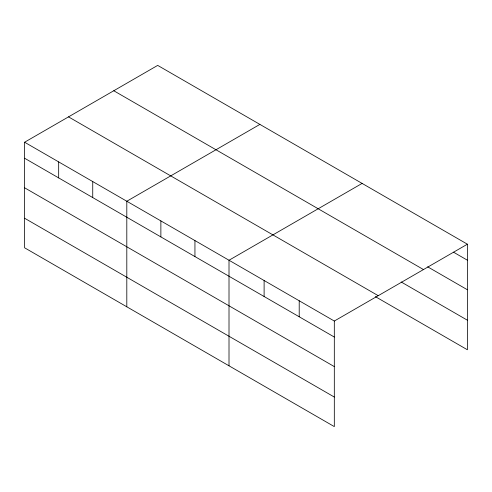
<?xml version="1.0" encoding="UTF-8"?>
<svg xmlns="http://www.w3.org/2000/svg" width="492" height="492" viewBox="0 0 492 492"><rect width="100%" height="100%" fill="white"/><g stroke="black" fill="none" stroke-linecap="round" stroke-linejoin="round"><path stroke-width="0.74" d="M24.6 142.231L334.314 321.042L334.314 426.607L24.6 247.796L24.6 142.231L157.686 65.393L467.4 244.204L467.4 349.769L375.341 296.621M259.893 124.402L126.807 201.24L126.807 306.805M362.1 183.411L229.008 260.243L229.008 365.808M334.314 321.042L467.4 244.204M453.495 252.181L467.4 260.207M427.665 266.824L467.4 289.763M113.769 90.749L423.483 269.561M401.171 281.978L467.4 320.212M68.517 116.875L378.231 295.686M24.6 158.233L334.314 337.045M24.6 187.79L334.314 366.601M24.6 218.239L334.314 397.05M299.21 300.778L299.21 316.78M264.112 280.514L264.112 296.516M194.943 240.576L194.943 256.578M160.872 220.908L160.872 236.91M92.736 181.566L92.736 197.575M58.671 161.899L58.671 177.901"/></g></svg>
